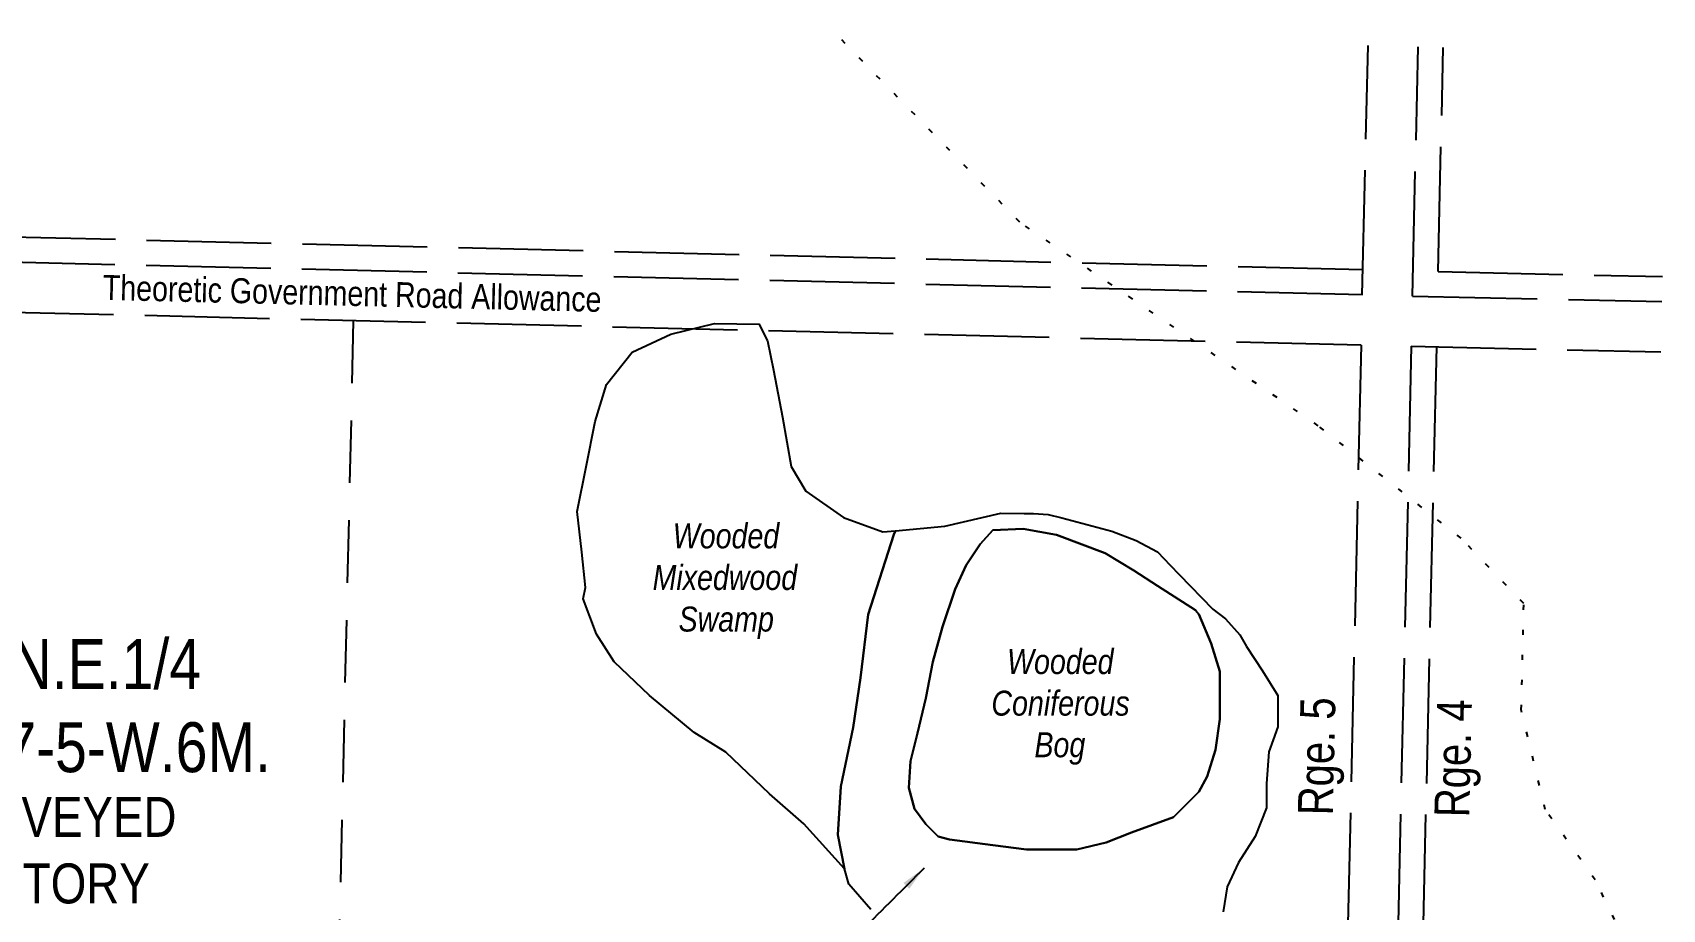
# Model space of a CAD drawing. Extents: x 395514 to 398236, y 6071876 to 6074235.
# Drawn here: x 395907 to 396561, y 6072645 to 6072996 of the extents above; entities that cross this region are included whole.
import ezdxf
from ezdxf.enums import TextEntityAlignment as Align

# ---------------------------------------------------------------- set-up
doc = ezdxf.new("R2010")
doc.units = 0
doc.header["$LTSCALE"] = 5
for name, pattern in [('foc-LSD', [8, 5, -3]), ('foc-UNSURVEYED', [12.5, 10, -2.5]), ('foc-WHEELTRACKS', [2, 0.4, -1.6])]:
    doc.linetypes.add(name, pattern=pattern)
for name, color, linetype in [('C-SYMBOL', 7, 'Continuous'), ('D-TXT', 6, 'Continuous'), ('L-ROAD-T', 7, 'Continuous'), ('L-SECTION-LSD', 7, 'foc-LSD'), ('L-UNS-T', 3, 'Continuous'), ('L-USEC', 7, 'foc-UNSURVEYED'), ('T-WATER-P3', 160, 'foc-WHEELTRACKS'), ('WETLAND', 143, 'Continuous'), ('WETLAND-T', 146, 'Continuous')]:
    doc.layers.add(name, color=color, linetype=linetype)
doc.styles.add('175L', font='ARIALN.TTF', dxfattribs={"height": 20})
doc.styles.add('80CG', font='ARIALN.TTF', dxfattribs={"height": 10})
doc.styles.add('80L', font='ARIALN.TTF', dxfattribs={"height": 10})
doc.dimstyles.new('Compass 5 000', dxfattribs={"dimscale": 5, "dimtxt": 9, "dimasz": 2, "dimexe": 0.2, "dimexo": 0.0625, "dimgap": 0.5, "dimtad": 0, "dimtih": 1, "dimtoh": 1, "dimzin": 0, "dimdsep": 46, "dimtxsty": '80CG', "dimcen": 0.1, "dimse1": 1, "dimse2": 1, "dimclrd": 256, "dimclrt": 256, "dimaunit": 1, "dimadec": 4, "dimazin": 0, "dimtfac": 0.06, "dimtofl": 0, "dimtmove": 0, "dimatfit": 1, "dimfxl": 0.2, "dimtolj": 1, "dimtzin": 0, "dimlwd": -1, "dimarcsym": 0})

msp = doc.modelspace()

# ---------------------------------------------------------------- linework, layer by layer
at = {"layer": 'L-SECTION-LSD', "flags": 128}
msp.add_lwpolyline([(396035.988, 6072880.503), (396017.442, 6072076.38)], dxfattribs=at)
at = {"layer": 'L-USEC', "flags": 128}
for points in [[(396440.255, 6072890.81), (396442.552, 6072990.772)], [(396460.362, 6072890.348), (396462.658, 6072990.284)], [(396470.642, 6072900.199), (396472.707, 6072990.041)], [(396440.486, 6072900.859), (395632.884, 6072920.458)], [(396440.28, 6072890.809), (395632.673, 6072910.409)], [(396470.641, 6072900.178), (396560.508, 6072898.217)], [(396439.792, 6072870.703), (395632.185, 6072890.302)], [(396460.338, 6072890.349), (396560.277, 6072888.169)], [(396439.792, 6072870.703), (396421.318, 6072066.574)], [(396459.9, 6072870.241), (396441.425, 6072066.112)], [(396469.948, 6072870.045), (396451.474, 6072065.915)], [(396459.9, 6072870.241), (396559.816, 6072868.061)]]:
    msp.add_lwpolyline(points, dxfattribs=at)
at = {"layer": 'T-WATER-P3'}
msp.add_lwpolyline([(396550.075, 6072622.56), (396533.583, 6072656.506), (396513.575, 6072684.599), (396503.981, 6072724.616), (396504.943, 6072767.244), (396479.853, 6072793.317), (396422.621, 6072838.443), (396302.988, 6072920.034), (396228.803, 6072995.952)], dxfattribs=at)
at = {"layer": 'WETLAND'}
for points in [[(396232.418, 6072801.7), (396248.135, 6072795.879), (396253.205, 6072796.34), (396252.532, 6072794.876), (396242.251, 6072762.823), (396239.227, 6072737.423), (396236.203, 6072717.465), (396231.365, 6072693.879), (396230.156, 6072674.526), (396232.789, 6072660.834), (396216.492, 6072678.971), (396202.708, 6072690.892), (396185.199, 6072707.657), (396172.532, 6072715.48), (396154.65, 6072730.382), (396140.494, 6072743.793), (396133.415, 6072754.969), (396128.133, 6072769.075), (396129.008, 6072773.558), (396127.496, 6072787.77), (396125.682, 6072804.098), (396129.31, 6072821.939), (396132.939, 6072840.082), (396137.475, 6072854.899), (396147.756, 6072867.902), (396163.177, 6072875.159), (396180.716, 6072879.392), (396198.556, 6072879.09), (396200.51, 6072875.182), (396201.883, 6072872.437), (396204.302, 6072860.644), (396207.97, 6072841.865), (396211.463, 6072822.073), (396217.284, 6072812.178), (396232.418, 6072801.7)], [(396373.45, 6072764.506), (396374.701, 6072762.898), (396379.748, 6072751.12), (396383.113, 6072739.904), (396383.113, 6072729.809), (396383.113, 6072720.836), (396381.431, 6072708.498), (396378.066, 6072697.843), (396374.701, 6072691.674), (396364.606, 6072681.579), (396347.781, 6072675.41), (396337.687, 6072671.484), (396325.909, 6072668.68), (396305.72, 6072668.68), (396292.26, 6072670.362), (396274.875, 6072672.606), (396270.286, 6072673.829), (396265.341, 6072678.775), (396260.854, 6072684.944), (396258.611, 6072693.356), (396259.172, 6072704.012), (396261.976, 6072715.228), (396265.341, 6072729.248), (396268.145, 6072743.83), (396272.071, 6072757.85), (396277.118, 6072772.992), (396281.605, 6072782.526), (396287.213, 6072790.939), (396292.26, 6072796.547), (396304.367, 6072797.141), (396317.719, 6072794.757), (396337.27, 6072787.366), (396348.714, 6072780.451), (396358.251, 6072774.252), (396373.45, 6072764.506)], [(396305.72, 6072668.68), (396325.909, 6072668.68), (396337.687, 6072671.484), (396347.781, 6072675.41), (396364.606, 6072681.579), (396374.701, 6072691.674), (396378.066, 6072697.843), (396381.431, 6072708.498), (396383.113, 6072720.836), (396383.113, 6072729.809), (396383.113, 6072739.904), (396379.748, 6072751.12), (396374.701, 6072762.898), (396374.029, 6072763.762), (396373.449, 6072764.506), (396358.251, 6072774.252), (396348.714, 6072780.451), (396337.27, 6072787.366), (396317.719, 6072794.757), (396304.367, 6072797.141), (396292.26, 6072796.547), (396287.213, 6072790.939), (396281.605, 6072782.526), (396277.118, 6072772.992), (396272.071, 6072757.85), (396268.145, 6072743.83), (396265.341, 6072729.248), (396261.976, 6072715.228), (396259.172, 6072704.012), (396258.611, 6072693.356), (396260.854, 6072684.944), (396265.341, 6072678.775), (396270.286, 6072673.829), (396274.875, 6072672.606), (396292.26, 6072670.362), (396305.72, 6072668.68)]]:
    msp.add_lwpolyline(points, close=True, dxfattribs=at)
msp.add_lwpolyline([(396243.33, 6072644.548), (396234.561, 6072654.751), (396232.789, 6072660.834), (396230.156, 6072674.526), (396231.365, 6072693.879), (396236.203, 6072717.465), (396239.227, 6072737.423), (396242.251, 6072762.823), (396252.532, 6072794.876), (396253.205, 6072796.34), (396273.056, 6072798.146), (396295.417, 6072803.367), (396304.823, 6072803.277), (396308.524, 6072803.277), (396314.414, 6072802.884), (396319.854, 6072801.454), (396319.854, 6072801.454), (396339.892, 6072796.187), (396349.668, 6072792.372), (396358.251, 6072787.842), (396363.325, 6072782.487), (396366.835, 6072778.782), (396380.421, 6072764.984), (396385.446, 6072761.036), (396391.189, 6072754.575), (396393.906, 6072749.977), (396400.214, 6072740.157), (396406.413, 6072730.382), (396406.413, 6072717.745), (396404.563, 6072712.564), (396402.837, 6072707.731), (396401.883, 6072695.095), (396401.883, 6072685.319), (396397.353, 6072673.875), (396390.677, 6072663.384), (396386.147, 6072653.608), (396384.478, 6072643.594)], dxfattribs=at)

# ---------------------------------------------------------------- texts
at = {"layer": 'C-SYMBOL', "color": 3, "insert": (395900.545, 6072752.928), "char_height": 19.99251, "width": 360.24695, "attachment_point": 2, "style": '175L'}
msp.add_mtext('Theor. N.E.1/4\\PSec. 12-67-5-W.6M.', dxfattribs=at)
at = {"layer": 'D-TXT', "color": 3, "char_height": 14, "attachment_point": 1, "rotation": 88.683924, "style": '80L'}
for s, width, insert in [('Rge. 5', 73.75526, (396414.427, 6072682.532)), ('Rge. 4', 63.86109, (396469.126, 6072681.751))]:
    msp.add_mtext_dynamic_manual_height_columns(s, width=width, gutter_width=47.5, heights=[0], dxfattribs=dict(at, insert=insert))
at = {"layer": 'L-ROAD-T', "style": '80L'}
msp.add_text('Theoretic Government Road Allowance', height=9.99625, rotation=358.609803, dxfattribs=at).set_placement((396035.539, 6072891.439), align=Align.MIDDLE_CENTER)
at = {"layer": 'L-UNS-T', "color": 3, "insert": (395901.521, 6072668.242), "char_height": 15.994, "attachment_point": 5, "style": '80L'}
msp.add_mtext_dynamic_manual_height_columns('UNSURVEYED TERRITORY', width=126.41375, gutter_width=47.5, heights=[0], dxfattribs=at)
at = {"layer": 'WETLAND-T', "char_height": 10, "attachment_point": 1, "style": '80L'}
for s, width, insert in [('\\pi9.0798;{\\fArial Narrow|b0|i1|c0|p34;Wooded\\P\\pi1.0034;Mixedwood\\P\\pi11.409;Swamp}', 59.95358, (396154.901, 6072799.295)), ('\\pi6.8372;{\\fArial Narrow|b0|i1|c0|p34;Wooded\\P\\pi0.56842;Coniferous\\P\\pi17.806;Bog}', 55.46835, (396291.09, 6072748.927))]:
    msp.add_mtext_dynamic_manual_height_columns(s, width=width, gutter_width=50, heights=[0], dxfattribs=dict(at, insert=insert))

# ---------------------------------------------------------------- leaders
at = {"layer": 'WETLAND-T', "path_type": 1}
msp.add_leader([(396264.661, 6072661.124), (396239.845, 6072636.323)], dimstyle='Compass 5 000', override={"dimgap": 0.5, "dimtad": 0}, dxfattribs=at)

doc.saveas('drawing.dxf')
